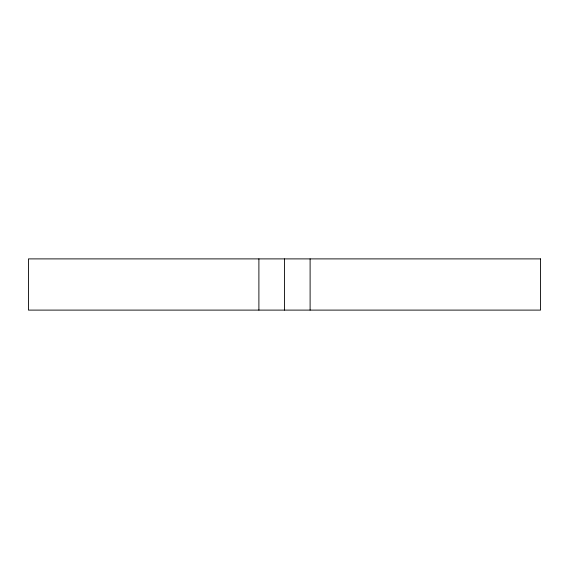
<?xml version="1.0" encoding="UTF-8"?>
<svg xmlns="http://www.w3.org/2000/svg" width="569" height="569" viewBox="0 0 569 569"><rect width="100%" height="100%" fill="white"/><g stroke="black" fill="none" stroke-linecap="round" stroke-linejoin="round"><path stroke-width="0.85" d="M310.105 258.895L310.105 310.105M284.5 258.895L284.5 310.105M258.895 258.895L258.895 310.105M540.55 258.895L28.45 258.895L28.45 310.105L540.55 310.105L540.55 258.895"/></g></svg>
